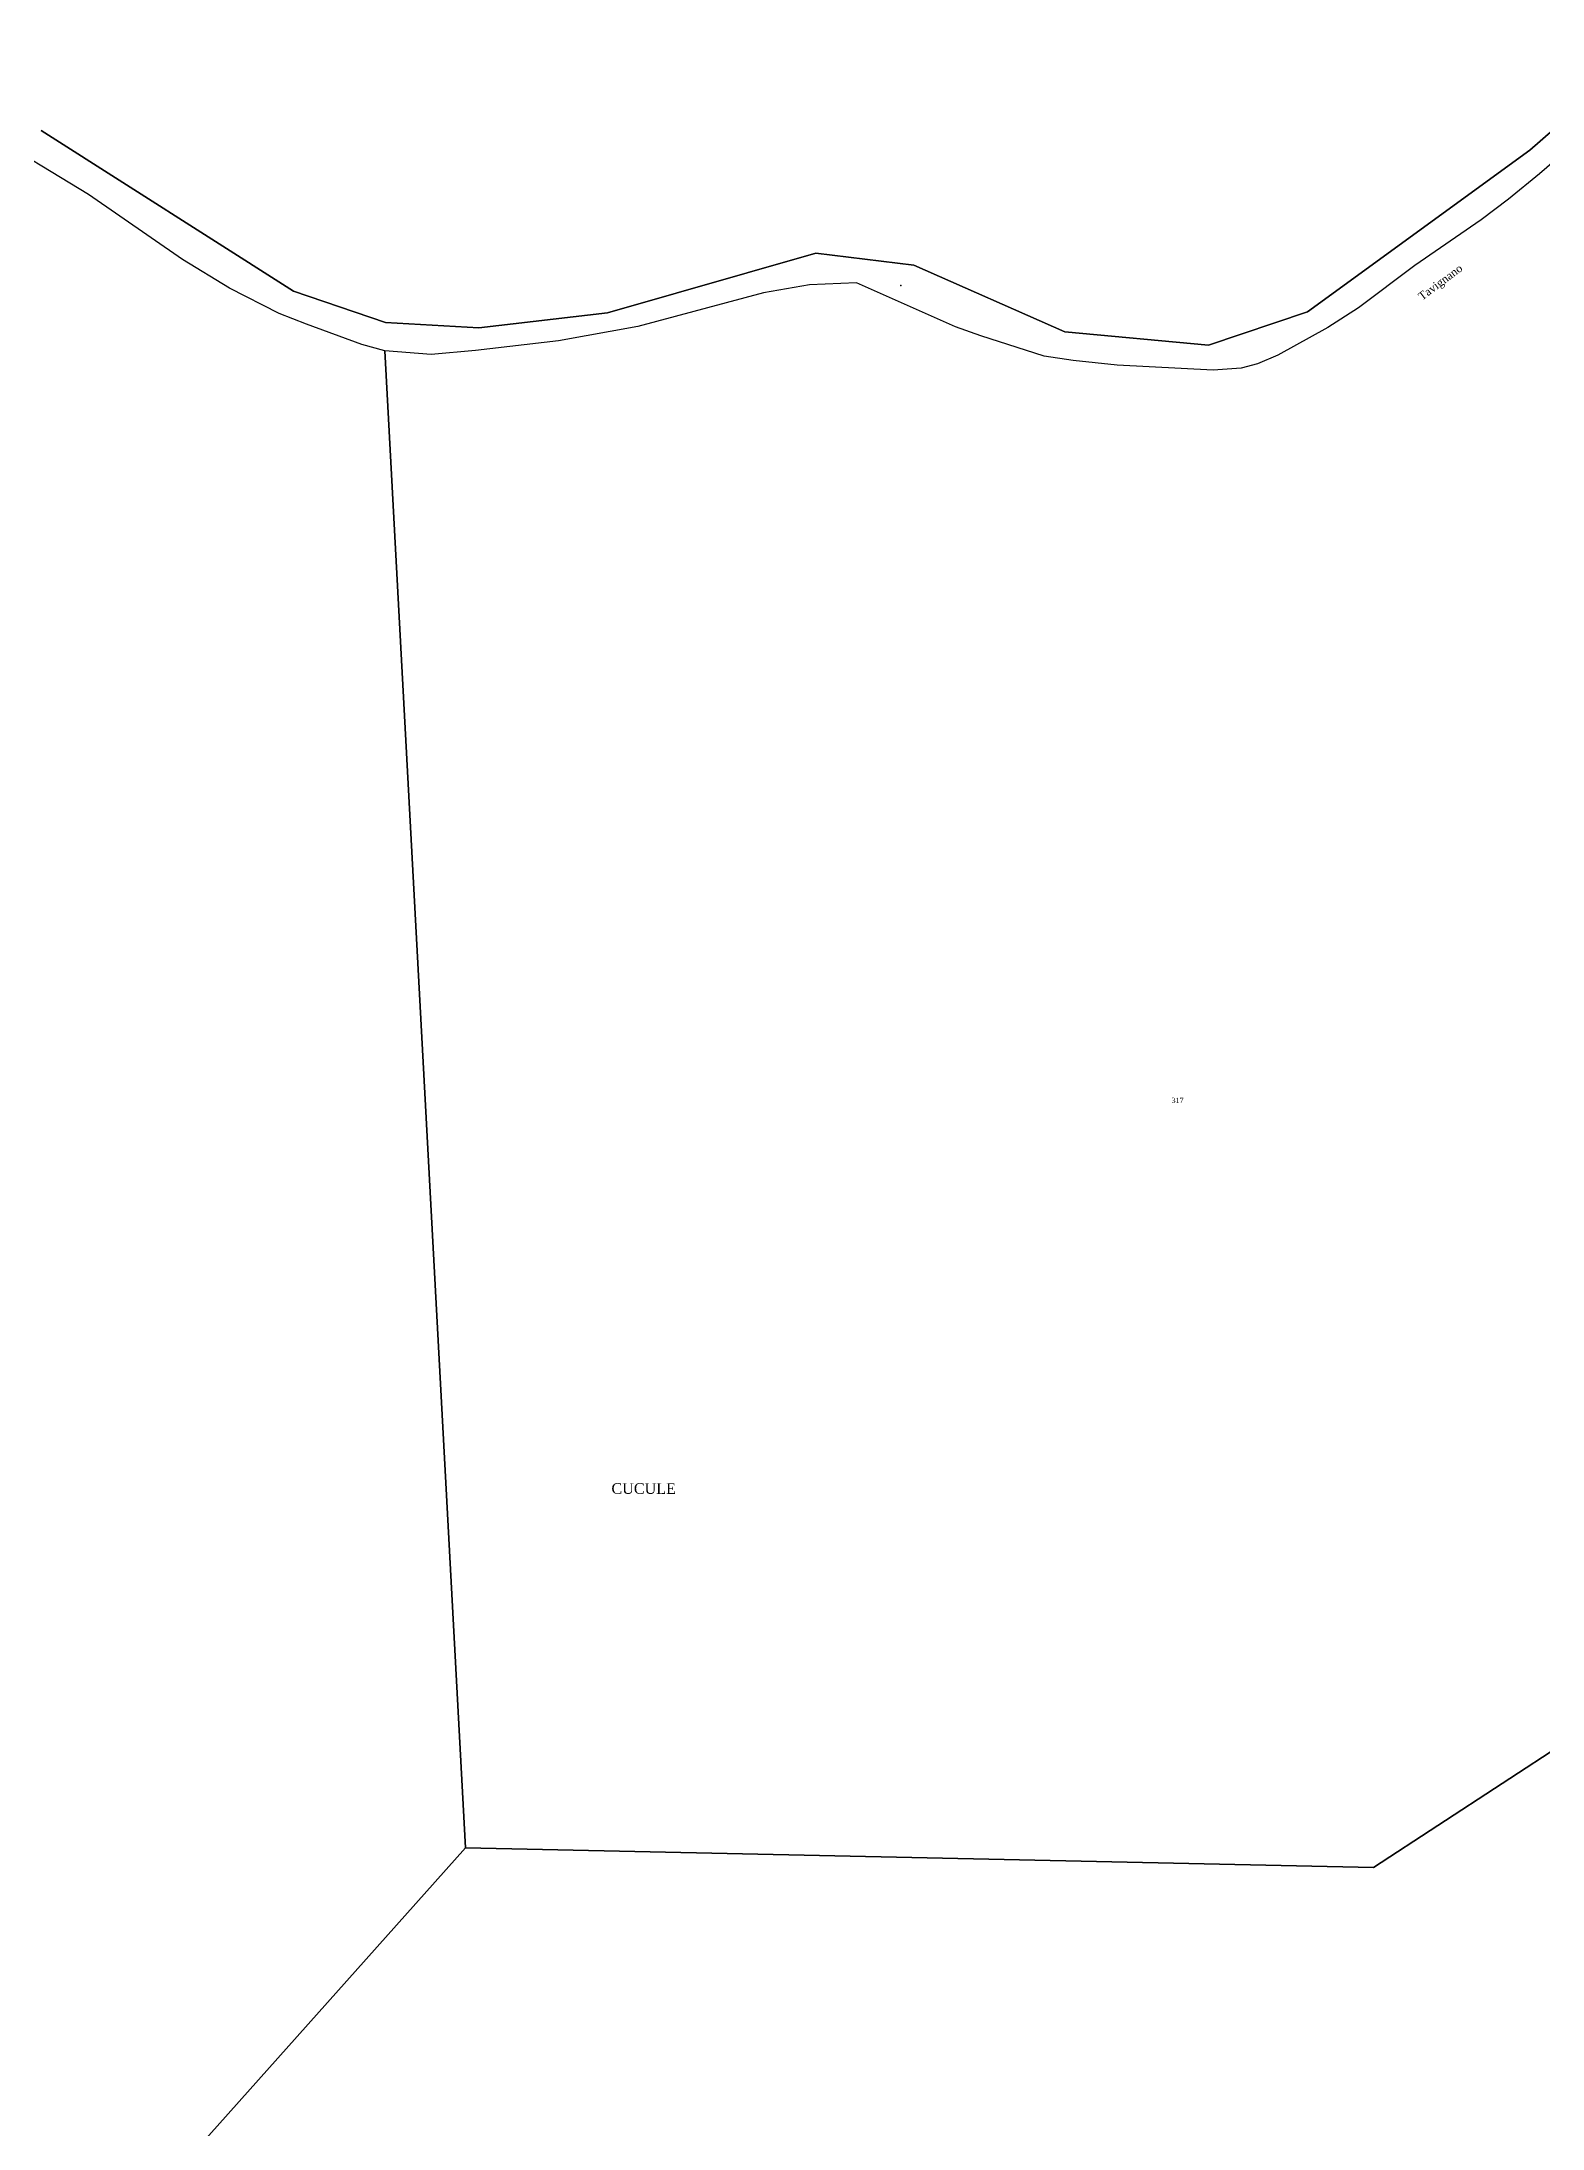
# Model space of a CAD drawing. Extents: x 1204521 to 1207304, y 6151741 to 6153999.
# Drawn here: x 1205083 to 1205646, y 6152643 to 6153426 of the extents above; entities that cross this region are included whole.
import ezdxf

# ---------------------------------------------------------------- set-up
doc = ezdxf.new("R2010")
doc.units = 0
doc.linetypes.add('CONTINU', pattern=[0])
doc.layers.get('0').update_dxf_attribs({"linetype": 'CONTINU'})
for name, color, linetype in [('1FLECHEFL', 7, 'CONTINU'), ('1LIEUDIT', 7, 'CONTINU'), ('1PARCELLE', 7, 'CONTINU'), ('1SECTION', 7, 'CONTINU'), ('1SUBDSECT', 7, 'CONTINU'), ('1TRONFLUV', 7, 'CONTINU'), ('3LIEUDITTEX', 7, 'CONTINU'), ('3PARCELLETEX', 7, 'CONTINU'), ('3TRONFLUVTEX', 7, 'CONTINU')]:
    doc.layers.add(name, color=color, linetype=linetype)
doc.styles.get("Standard").update_dxf_attribs({"font": 'Times New Roman'})

# ---------------------------------------------------------------- blocks, each defined once
blk = doc.blocks.new('FLECHRU1')
blk.add_point((0, 0))

msp = doc.modelspace()

# ---------------------------------------------------------------- linework, layer by layer
at = {"layer": '1LIEUDIT'}
msp.add_lwpolyline([(1205687.87, 6153425.63), (1205641.23, 6153384.92), (1205557.88, 6153324.32), (1205520.73, 6153311.92), (1205466.83, 6153316.87), (1205410.18, 6153341.82), (1205373.45, 6153346.39), (1205295.36, 6153324.04), (1205247.16, 6153318.32), (1205212.14, 6153320.41), (1205177.62, 6153332.11), (1205083, 6153392.39)], dxfattribs=at)
at = {"layer": '1PARCELLE'}
for points in [[(1205670.52, 6153398.19), (1205644.78, 6153376.04), (1205633.19, 6153366.57), (1205622.91, 6153358.91), (1205598.04, 6153341.68), (1205576.97, 6153325.9), (1205565.49, 6153318.53), (1205546.71, 6153308.11), (1205539.07, 6153304.82), (1205533.02, 6153303.29), (1205522.52, 6153302.43), (1205486.42, 6153304.38), (1205469.93, 6153306.07), (1205459.09, 6153307.73), (1205435.38, 6153315.34), (1205425.85, 6153318.79), (1205388.69, 6153335.21), (1205371.15, 6153334.51), (1205353.88, 6153331.54), (1205306.68, 6153318.85), (1205277.05, 6153313.42), (1205245.85, 6153309.8), (1205229.21, 6153308.4), (1205211.84, 6153309.71), (1205242.08, 6152748.49), (1205582.65, 6152741.11), (1205799.75, 6152882.76)], [(1205119.99, 6152611.53), (1205242.08, 6152748.49), (1205211.84, 6153309.71), (1205203.23, 6153312.07), (1205182.44, 6153319.69), (1205172.31, 6153323.72), (1205153.68, 6153333.17), (1205136.06, 6153343.96), (1205100.7, 6153368.32), (1205061.51, 6153392.05)], [(1205799.75, 6152882.76), (1205582.65, 6152741.11), (1205242.08, 6152748.49), (1205119.99, 6152611.53)]]:
    msp.add_lwpolyline(points, dxfattribs=at)
at = {"layer": '1SECTION'}
msp.add_lwpolyline([(1205083, 6153392.39), (1205177.62, 6153332.11), (1205212.14, 6153320.41), (1205247.16, 6153318.32), (1205295.36, 6153324.04), (1205373.45, 6153346.39), (1205410.18, 6153341.82), (1205466.83, 6153316.87), (1205520.73, 6153311.92), (1205557.88, 6153324.32), (1205641.23, 6153384.92), (1205687.87, 6153425.63)], dxfattribs=at)
at = {"layer": '1SUBDSECT'}
msp.add_lwpolyline([(1205083, 6153392.39), (1205177.62, 6153332.11), (1205212.14, 6153320.41), (1205247.16, 6153318.32), (1205295.36, 6153324.04), (1205373.45, 6153346.39), (1205410.18, 6153341.82), (1205466.83, 6153316.87), (1205520.73, 6153311.92), (1205557.88, 6153324.32), (1205641.23, 6153384.92), (1205687.87, 6153425.63)], dxfattribs=at)
at = {"layer": '1TRONFLUV'}
for points in [[(1205083, 6153392.39), (1205177.62, 6153332.11), (1205212.14, 6153320.41), (1205247.16, 6153318.32), (1205295.36, 6153324.04), (1205373.45, 6153346.39), (1205410.18, 6153341.82), (1205466.83, 6153316.87), (1205520.73, 6153311.92), (1205557.88, 6153324.32), (1205641.23, 6153384.92), (1205687.87, 6153425.63)], [(1205670.52, 6153398.19), (1205644.78, 6153376.04), (1205633.19, 6153366.57), (1205622.91, 6153358.91), (1205598.04, 6153341.68), (1205576.97, 6153325.9), (1205565.49, 6153318.53), (1205546.71, 6153308.11), (1205539.07, 6153304.82), (1205533.02, 6153303.29), (1205522.52, 6153302.43), (1205486.42, 6153304.38), (1205469.93, 6153306.07), (1205459.09, 6153307.73), (1205435.38, 6153315.34), (1205425.85, 6153318.79), (1205388.69, 6153335.21), (1205371.15, 6153334.51), (1205353.88, 6153331.54), (1205306.68, 6153318.85), (1205277.05, 6153313.42), (1205245.85, 6153309.8), (1205229.21, 6153308.4), (1205211.84, 6153309.71), (1205203.23, 6153312.07), (1205182.44, 6153319.69), (1205172.31, 6153323.72), (1205153.68, 6153333.17), (1205136.06, 6153343.96), (1205100.7, 6153368.32), (1205061.51, 6153392.05)]]:
    msp.add_lwpolyline(points, dxfattribs=at)

# ---------------------------------------------------------------- block references
at = {"layer": '1FLECHEFL', "rotation": 337.7}
msp.add_blockref('FLECHRU1', (1205405.41, 6153334.19), dxfattribs=at)

# ---------------------------------------------------------------- texts
at = {"layer": '3LIEUDITTEX'}
msp.add_text('CUCULE', height=4, dxfattribs=at).set_placement((1205296.85, 6152881.16))
at = {"layer": '3PARCELLETEX'}
msp.add_text('317', height=2, dxfattribs=at).set_placement((1205506.84, 6153027.7))
at = {"layer": '3TRONFLUVTEX'}
msp.add_text('Tavignano', height=3, rotation=36.8, dxfattribs=at).set_placement((1205600.77, 6153328.49))

doc.saveas('drawing.dxf')
